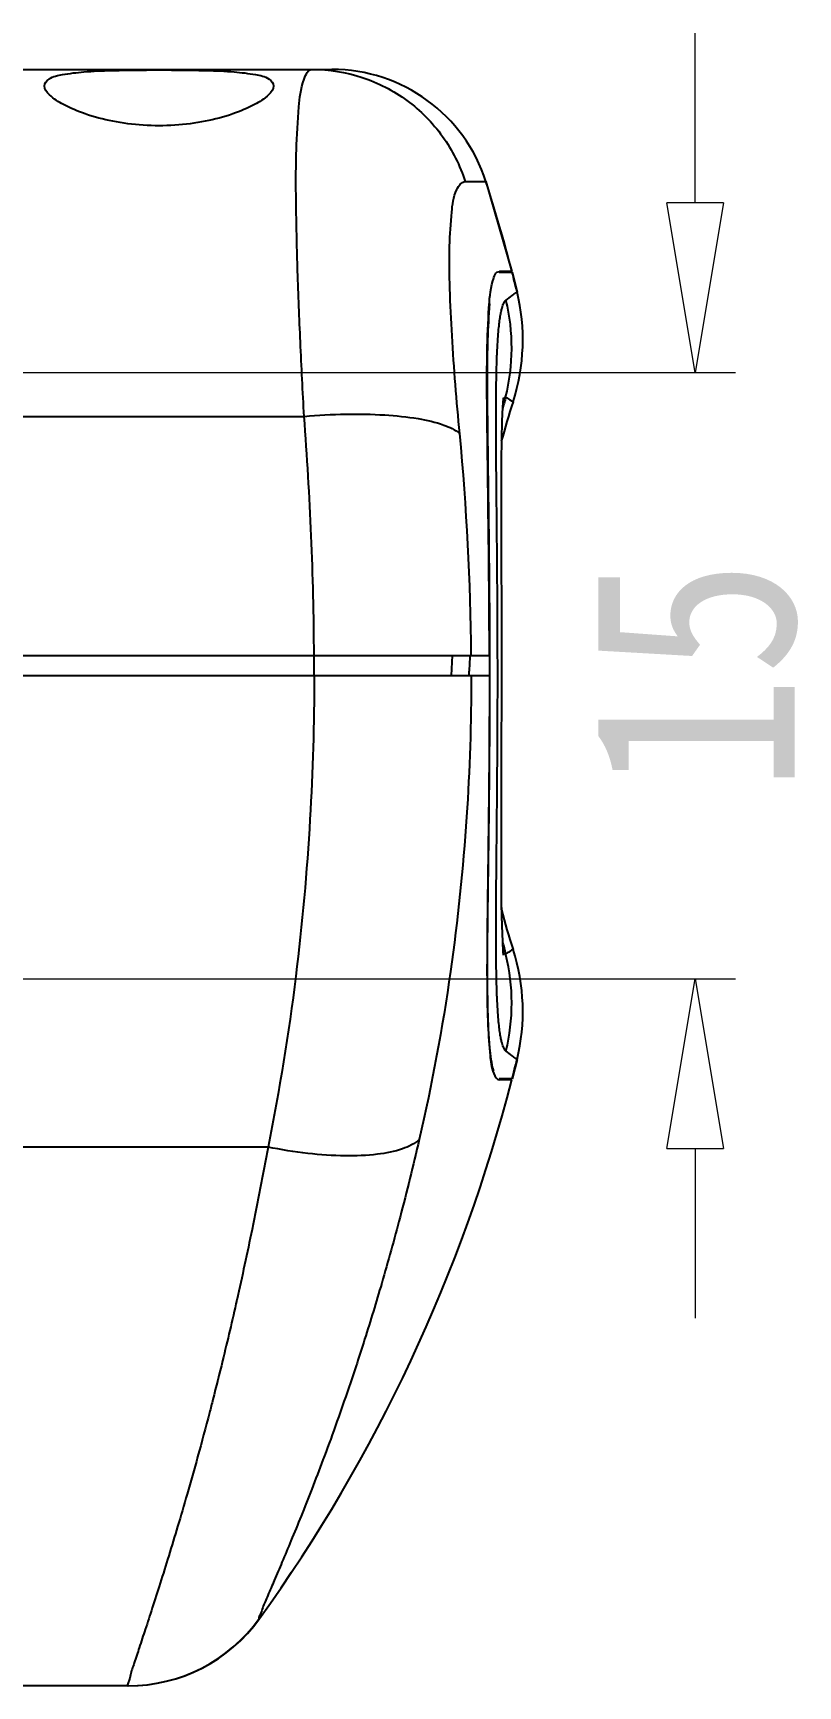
# Model space of a CAD drawing. Header units: millimetres. Extents: x 1786 to 4339, y -2795 to -1928.
# Drawn here: x 3995.36 to 4014.28, y -2548.35 to -2507.45 of the extents above; entities that cross this region are included whole.
import ezdxf

# ---------------------------------------------------------------- set-up
doc = ezdxf.new("R2010")
doc.units = ezdxf.units.MM
doc.layers.add('dim', color=3, linetype='Continuous', lineweight=9)
doc.styles.add('FFS', font='SIMFANG.TTF', dxfattribs={"width": 0.85})
doc.dimstyles.new('YanXiu', dxfattribs={"dimtxt": 2.5, "dimasz": 2.2, "dimexe": 1, "dimexo": 0.6, "dimgap": 0.66, "dimtad": 0, "dimzin": 9, "dimdsep": 46, "dimtxsty": 'FFS', "dimblk": 'CLOSEDBLANK', "dimcen": 0, "dimclrd": 256, "dimclre": 131, "dimclrt": 42, "dimazin": 2, "dimtfac": 1, "dimtofl": 0, "dimtmove": 0, "dimatfit": 3, "dimldrblk": 'CLOSEDBLANK', "dimfxl": 1, "dimlwd": 5, "dimlwe": 5, "dimarcsym": 0})

# ---------------------------------------------------------------- blocks, each defined once
blk = doc.blocks.new('_ClosedBlank')
at = {"color": 0, "linetype": 'ByBlock', "lineweight": -2}
for p, q in [((-1, 0.1667), (0, 0)), ((-1, 0.1667), (-1, -0.1667)), ((0, 0), (-1, -0.1667))]:
    blk.add_line(p, q, dxfattribs=at)
blk = doc.blocks.new('*D182')
at = {"layer": 'Defpoints', "color": 0}
for p in [(3982.974, -2515.853), (3982.974, -2530.853), (4011.737, -2530.853)]:
    blk.add_point(p, dxfattribs=at)
at = {"layer": 'dim', "lineweight": 5}
for p, q in [((4011.737, -2511.653), (4011.737, -2507.453)), ((4011.737, -2535.053), (4011.737, -2539.253))]:
    blk.add_line(p, q, dxfattribs=at)
at = {"layer": 'dim', "color": 131, "lineweight": 5}
for p, q in [((3983.973, -2515.853), (4012.736, -2515.853)), ((3983.973, -2530.853), (4012.736, -2530.853))]:
    blk.add_line(p, q, dxfattribs=at)
at = {"layer": 'dim', "lineweight": 5, "xscale": 4.2, "yscale": 4.2, "zscale": 4.2}
for p, rotation in [((4011.737, -2515.853), 270), ((4011.737, -2530.853), 90)]:
    blk.add_blockref('_ClosedBlank', p, dxfattribs=dict(at, rotation=rotation))
at = {"layer": 'dim', "color": 42, "insert": (4011.737, -2523.353), "char_height": 5, "attachment_point": 5, "rotation": 90, "style": 'FFS'}
blk.add_mtext('15', dxfattribs=at)
blk = doc.blocks.new('*u211')
at = {"color": 7, "linetype": 'Continuous'}
for p, q in [((-192.651, 286.816, 0), (-104.094, 286.816, 0)), ((-100.799, 284.038, 0), (-100.286, 284.038, 0)), ((-100.286, 284.038, 0), (-99.643, 281.816, 0)), ((-99.643, 281.816, 0), (-99.954, 281.816, 0)), ((-99.958, 281.797, 0), (-99.638, 281.797, 0)), ((-99.638, 281.797, 0), (-99.517, 281.314, 0)), ((-100.244, 280.122, 0), (-100.245, 280.084, 0)), ((-100.034, 278.524, 0), (-100.034, 278.56, 0)), ((-99.798, 278.705, 0), (-99.806, 278.675, 0)), ((-112.91, 278.23, 0), (-104.783, 278.23, 0)), ((-116.389, 272.316, 0), (-100.2, 272.316, 0)), ((-104.535, 271.816, 0), (-104.535, 272.316, 0)), ((-101.134, 271.816, 0), (-101.109, 272.316, 0)), ((-116.373, 271.816, 0), (-100.2, 271.816, 0)), ((-100.196, 271.816, 0), (-100.196, 271.791, 0)), ((-99.895, 266.019, 0), (-99.898, 266.144, 0)), ((-100.034, 265.07, 0), (-100.034, 265.107, 0)), ((-99.517, 262.317, 0), (-99.638, 261.834, 0)), ((-99.638, 261.834, 0), (-99.958, 261.834, 0)), ((-99.643, 261.816, 0), (-99.954, 261.816, 0)), ((-105.676, 260.149, 0), (-117.848, 260.149, 0)), ((-105.893, 248.482, 0), (-105.883, 248.482, 0)), ((-109.142, 246.816, 0), (-115.13, 246.816, 0))]:
    blk.add_line(p, q, dxfattribs=at)
at = {"color": 7, "linetype": 'Continuous', "elevation": 0}
for points in [[(-99.902, 274.971), (-99.905, 275.771), (-99.905, 276.49), (-99.902, 277.124), (-99.895, 277.668), (-99.884, 278.115), (-99.869, 278.456), (-99.854, 278.672), (-99.853, 278.686)], [(-99.848, 264.897), (-99.856, 264.981), (-99.872, 265.232), (-99.887, 265.624), (-99.898, 266.141), (-99.904, 266.772), (-99.905, 267.503), (-99.903, 268.325), (-99.9, 269.222), (-99.897, 270.178), (-99.894, 271.17), (-99.894, 272.171), (-99.896, 273.154), (-99.902, 274.971)]]:
    blk.add_lwpolyline(points, dxfattribs=at)
at = {"color": 7, "linetype": 'Continuous'}
for centre, radius, start, end in [((-104.094, 282.816, 0), 4, 17.7916, 90), ((-138.373, 271.816, 0), 40, 14.4775, 17.7916), ((-138.373, 271.816, 0), 40, 13.7376, 14.4507), ((-104.645, 279.923, 0), 4.997, 345.8957, 13.6813), ((-104.374, 280.127, 0), 5, 342.1293, 13.7376), ((-78.597, 271.816, 0), 22.083, 162.1276, 164.7795), ((-71.315, 271.407, 0), 29.404, 165.9431, 166.2284), ((-71.214, 271.381, 0), 29.507, 165.6901, 165.9431), ((-186.652, 271.847, 0), 82.117, 0.32671, 4.45778), ((-163.207, 271.842, 0), 62.558, 0.43368, 5.46714), ((-55.156, 269.371, 0), 45.62, 176.2987, 176.7186), ((-55.392, 269.384, 0), 45.384, 176.7187, 176.929), ((-78.597, 271.816, 0), 22.083, 195.225, 197.8724), ((-71.315, 272.224, 0), 29.403, 193.7669, 194.0588), ((-71.202, 272.253, 0), 29.52, 194.0588, 194.3704), ((-104.374, 263.504, 0), 5, 346.2555, 17.8538), ((-97.898, 262.009, 0), 3.482, 122.9603, 123.0814), ((-104.609, 263.716, 0), 4.961, 13.8787, 14.1149), ((-104.645, 263.708, 0), 4.997, 346.3188, 13.8695), ((-138.373, 271.816, 0), 40, 345.5493, 346.2624), ((-138.373, 271.816, 0), 40, 324.3147, 345.5225), ((-109.141, 250.814, 0), 3.998, 269.997, 324.3253), ((-109.132, 250.816, 0), 4, 270, 324.3147)]:
    blk.add_arc(centre, radius, start, end, dxfattribs=at)
for points, start_tangent, end_tangent in [([(-111.206, 286.408, 0), (-111.093, 286.575, 0), (-110.757, 286.689, 0), (-110.233, 286.755, 0), (-109.552, 286.788, 0), (-108.781, 286.8, 0), (-107.964, 286.8, 0), (-107.194, 286.788, 0), (-106.512, 286.755, 0), (-105.988, 286.689, 0), (-105.652, 286.575, 0), (-105.539, 286.408, 0)], (-0.008727, 0.999962), (-0.008727, -0.999962)), ([(-104.985, 284.216, 0), (-104.974, 284.813, 0), (-104.911, 285.888, 0), (-104.781, 286.578, 0), (-104.582, 286.816, 0)], (0.005726, 0.999984), (1, 0.00011)), ([(-104.582, 286.816, 0), (-103.351, 286.619, 0), (-102.241, 286.047, 0), (-101.361, 285.158, 0), (-100.799, 284.038, 0)], (1, 0), (0.303734, -0.952757)), ([(-105.539, 286.408, 0), (-105.661, 286.189, 0), (-106.01, 285.946, 0), (-106.546, 285.715, 0), (-107.228, 285.532, 0), (-107.979, 285.434, 0), (-108.766, 285.434, 0), (-109.517, 285.532, 0), (-110.199, 285.715, 0), (-110.735, 285.946, 0), (-111.084, 286.189, 0), (-111.206, 286.408, 0)], (-0.008727, -0.999962), (-0.008727, 0.999962)), ([(-104.783, 278.23, 0), (-104.875, 280.073, 0), (-104.944, 281.826, 0), (-104.98, 283.432, 0), (-104.985, 284.216, 0)], (-0.054063, 0.998538), (0.005726, 0.999984)), ([(-100.933, 277.802, 0), (-101.04, 279.016, 0), (-101.125, 280.226, 0), (-101.177, 281.39, 0), (-101.185, 282.439, 0), (-101.131, 283.286, 0), (-101.004, 283.844, 0), (-100.799, 284.038, 0)], (-0.095515, 0.995428), (1, 0.00069)), ([(-100.2, 272.316, 0), (-100.213, 274.484, 0), (-100.236, 276.518, 0), (-100.257, 278.327, 0), (-100.255, 279.811, 0), (-100.212, 280.914, 0), (-100.114, 281.587, 0), (-99.954, 281.816, 0)], (-0.001821, 0.999998), (1, 0)), ([(-100.197, 281.019, 0), (-100.244, 280.122, 0)], (-0.081232, -0.996695), (-0.028813, -0.999585)), ([(-100.034, 278.56, 0), (-100.029, 279.067, 0), (-100.02, 279.507, 0), (-100.007, 279.862, 0), (-99.991, 280.149, 0), (-99.972, 280.381, 0), (-99.952, 280.565, 0), (-99.931, 280.711, 0), (-99.909, 280.824, 0), (-99.888, 280.911, 0), (-99.866, 280.978, 0), (-99.846, 281.027, 0), (-99.826, 281.063, 0), (-99.807, 281.088, 0), (-99.789, 281.105, 0)], (0.004896, 0.999988), (0.788757, 0.614705)), ([(-99.789, 281.105, 0), (-99.638, 281.221, 0), (-99.547, 281.291, 0), (-99.517, 281.314, 0)], (0.788824, 0.614619), (0.805947, 0.591987)), ([(-100.245, 280.084, 0), (-100.255, 278.86, 0), (-100.242, 277.355, 0), (-100.221, 275.622, 0), (-100.202, 273.712, 0), (-100.196, 272.316, 0)], (-0.027257, -0.999628), (0.001835, -0.999998)), ([(-99.857, 278.645, 0), (-99.846, 278.669, 0), (-99.833, 278.69, 0), (-99.82, 278.702, 0), (-99.809, 278.706, 0)], (0.356194, 0.934412), (0.991886, 0.127134)), ([(-99.809, 278.706, 0), (-99.798, 278.705, 0)], (0.991886, 0.127134), (0.946036, -0.324062)), ([(-99.798, 278.705, 0), (-99.695, 278.64, 0)], (0.837893, -0.545834), (0.8511, -0.525004)), ([(-99.695, 278.64, 0), (-99.635, 278.604, 0), (-99.614, 278.594, 0)], (0.8511, -0.525004), (0.895933, -0.44419)), ([(-104.783, 278.23, 0), (-103.751, 278.285, 0), (-102.789, 278.265, 0), (-101.963, 278.174, 0), (-101.33, 278.016, 0), (-100.933, 277.802, 0)], (0.996239, 0.086644), (0.750175, -0.661239)), ([(-99.996, 272.316, 0), (-100, 273.456, 0), (-100.01, 274.879, 0), (-100.021, 276.061, 0), (-100.03, 277.047, 0), (-100.034, 277.858, 0), (-100.034, 278.524, 0)], (-0.001676, 0.999999), (0.004353, 0.999991)), ([(-100.196, 272.316, 0), (-100.196, 271.816, 0)], (0.001835, -0.999998), (-0.000004, -1)), ([(-99.995, 271.815, 0), (-99.996, 272.316, 0)], (0.000002, 1), (-0.001676, 0.999999)), ([(-104.535, 271.816, 0), (-104.638, 268.266, 0), (-104.99, 264.377, 0), (-105.676, 260.149, 0)], (-0.00001, -1), (-0.197996, -0.980203)), ([(-100.649, 271.816, 0), (-100.765, 268.322, 0), (-101.163, 264.495, 0), (-101.937, 260.334, 0)], (-0.000007, -1), (-0.225571, -0.974227)), ([(-100.2, 271.816, 0), (-100.205, 270.12, 0), (-100.22, 268.401, 0), (-100.24, 266.798, 0), (-100.256, 265.372, 0), (-100.259, 264.148, 0), (-100.237, 263.154, 0), (-100.183, 262.419, 0), (-100.09, 261.969, 0), (-99.954, 261.816, 0)], (0, -1), (1, 0)), ([(-100.196, 271.791, 0), (-100.203, 269.876, 0), (-100.221, 267.972, 0), (-100.243, 266.247, 0), (-100.255, 264.751, 0), (-100.244, 263.524, 0), (-100.197, 262.608, 0), (-100.102, 262.038, 0)], (-0.000093, -1), (0.272685, -0.962103)), ([(-100.034, 265.107, 0), (-100.034, 265.773, 0), (-100.03, 266.584, 0), (-100.021, 267.57, 0), (-100.01, 268.752, 0), (-100, 270.175, 0), (-99.995, 271.815, 0)], (-0.004355, 0.999991), (0.000002, 1)), ([(-99.789, 262.526, 0), (-99.807, 262.543, 0), (-99.826, 262.568, 0), (-99.846, 262.604, 0), (-99.866, 262.654, 0), (-99.888, 262.72, 0), (-99.909, 262.807, 0), (-99.931, 262.92, 0), (-99.952, 263.066, 0), (-99.972, 263.25, 0), (-99.991, 263.482, 0), (-100.007, 263.769, 0), (-100.02, 264.124, 0), (-100.029, 264.564, 0), (-100.034, 265.07, 0)], (-0.788757, 0.614705), (-0.004911, 0.999988)), ([(-99.614, 265.037, 0), (-99.635, 265.027, 0), (-99.695, 264.991, 0), (-99.792, 264.93, 0)], (-0.895933, -0.44419), (-0.839045, -0.544063)), ([(-99.798, 264.926, 0), (-99.82, 264.929, 0), (-99.833, 264.941, 0), (-99.846, 264.962, 0), (-99.857, 264.987, 0)], (-0.946029, -0.324082), (-0.353468, 0.935447)), ([(-99.517, 262.317, 0), (-99.547, 262.34, 0), (-99.638, 262.41, 0), (-99.789, 262.526, 0)], (-0.805947, 0.591987), (-0.788824, 0.614619)), ([(-105.676, 260.149, 0), (-106.071, 258.112, 0), (-106.448, 256.363, 0), (-106.801, 254.86, 0), (-107.041, 253.9, 0)], (-0.179525, -0.983753), (-0.248384, -0.968662)), ([(-101.937, 260.334, 0), (-102.411, 258.414, 0), (-102.864, 256.781, 0), (-103.286, 255.393, 0), (-103.67, 254.221, 0), (-104.014, 253.236, 0), (-104.318, 252.406, 0), (-104.595, 251.684, 0), (-104.858, 251.019, 0), (-105.108, 250.409, 0), (-105.331, 249.877, 0), (-105.522, 249.427, 0), (-105.682, 249.053, 0), (-105.804, 248.759, 0), (-105.88, 248.559, 0), (-105.893, 248.482, 0)], (-0.225594, -0.974221), (0.997916, -0.064522)), ([(-101.937, 260.334, 0), (-102.346, 260.108, 0), (-102.97, 259.971, 0), (-103.769, 259.931, 0), (-104.691, 259.992, 0), (-105.676, 260.149, 0)], (-0.738798, -0.673926), (-0.980058, 0.198713)), ([(-107.041, 253.9, 0), (-107.124, 253.577, 0), (-107.417, 252.486, 0), (-107.677, 251.56, 0), (-107.912, 250.759, 0), (-108.133, 250.032, 0), (-108.344, 249.356, 0), (-108.54, 248.744, 0), (-108.713, 248.214, 0), (-108.862, 247.762, 0), (-108.985, 247.385, 0), (-109.079, 247.09, 0), (-109.135, 246.891, 0), (-109.142, 246.816, 0)], (-0.248384, -0.968662), (1, 0.000001))]:
    blk.add_spline(points, degree=3, dxfattribs=dict(at, start_tangent=start_tangent, end_tangent=end_tangent))
at = {"layer": 'dim'}
dim = blk.add_linear_dim(base=(-95.109, 264.316, 0), p1=(-123.873, 279.316, 0), p2=(-123.873, 264.316, 0), angle=90, dimstyle='YanXiu', override={"dimtxt": 5, "dimasz": 4.2, "dimexe": 0.9995, "dimexo": 0.9995, "dimgap": 0.9995}, dxfattribs=at)
dim.commit()
dim.dimension.update_dxf_attribs({"geometry": '*D182', "text_midpoint": (-95.109, 271.816, 0), "dimtype": 128, "insert": (-4106.846, 2795.168)})

msp = doc.modelspace()

# ---------------------------------------------------------------- block references
msp.add_blockref('*u211', (4106.846, -2795.168))

doc.saveas('drawing.dxf')
